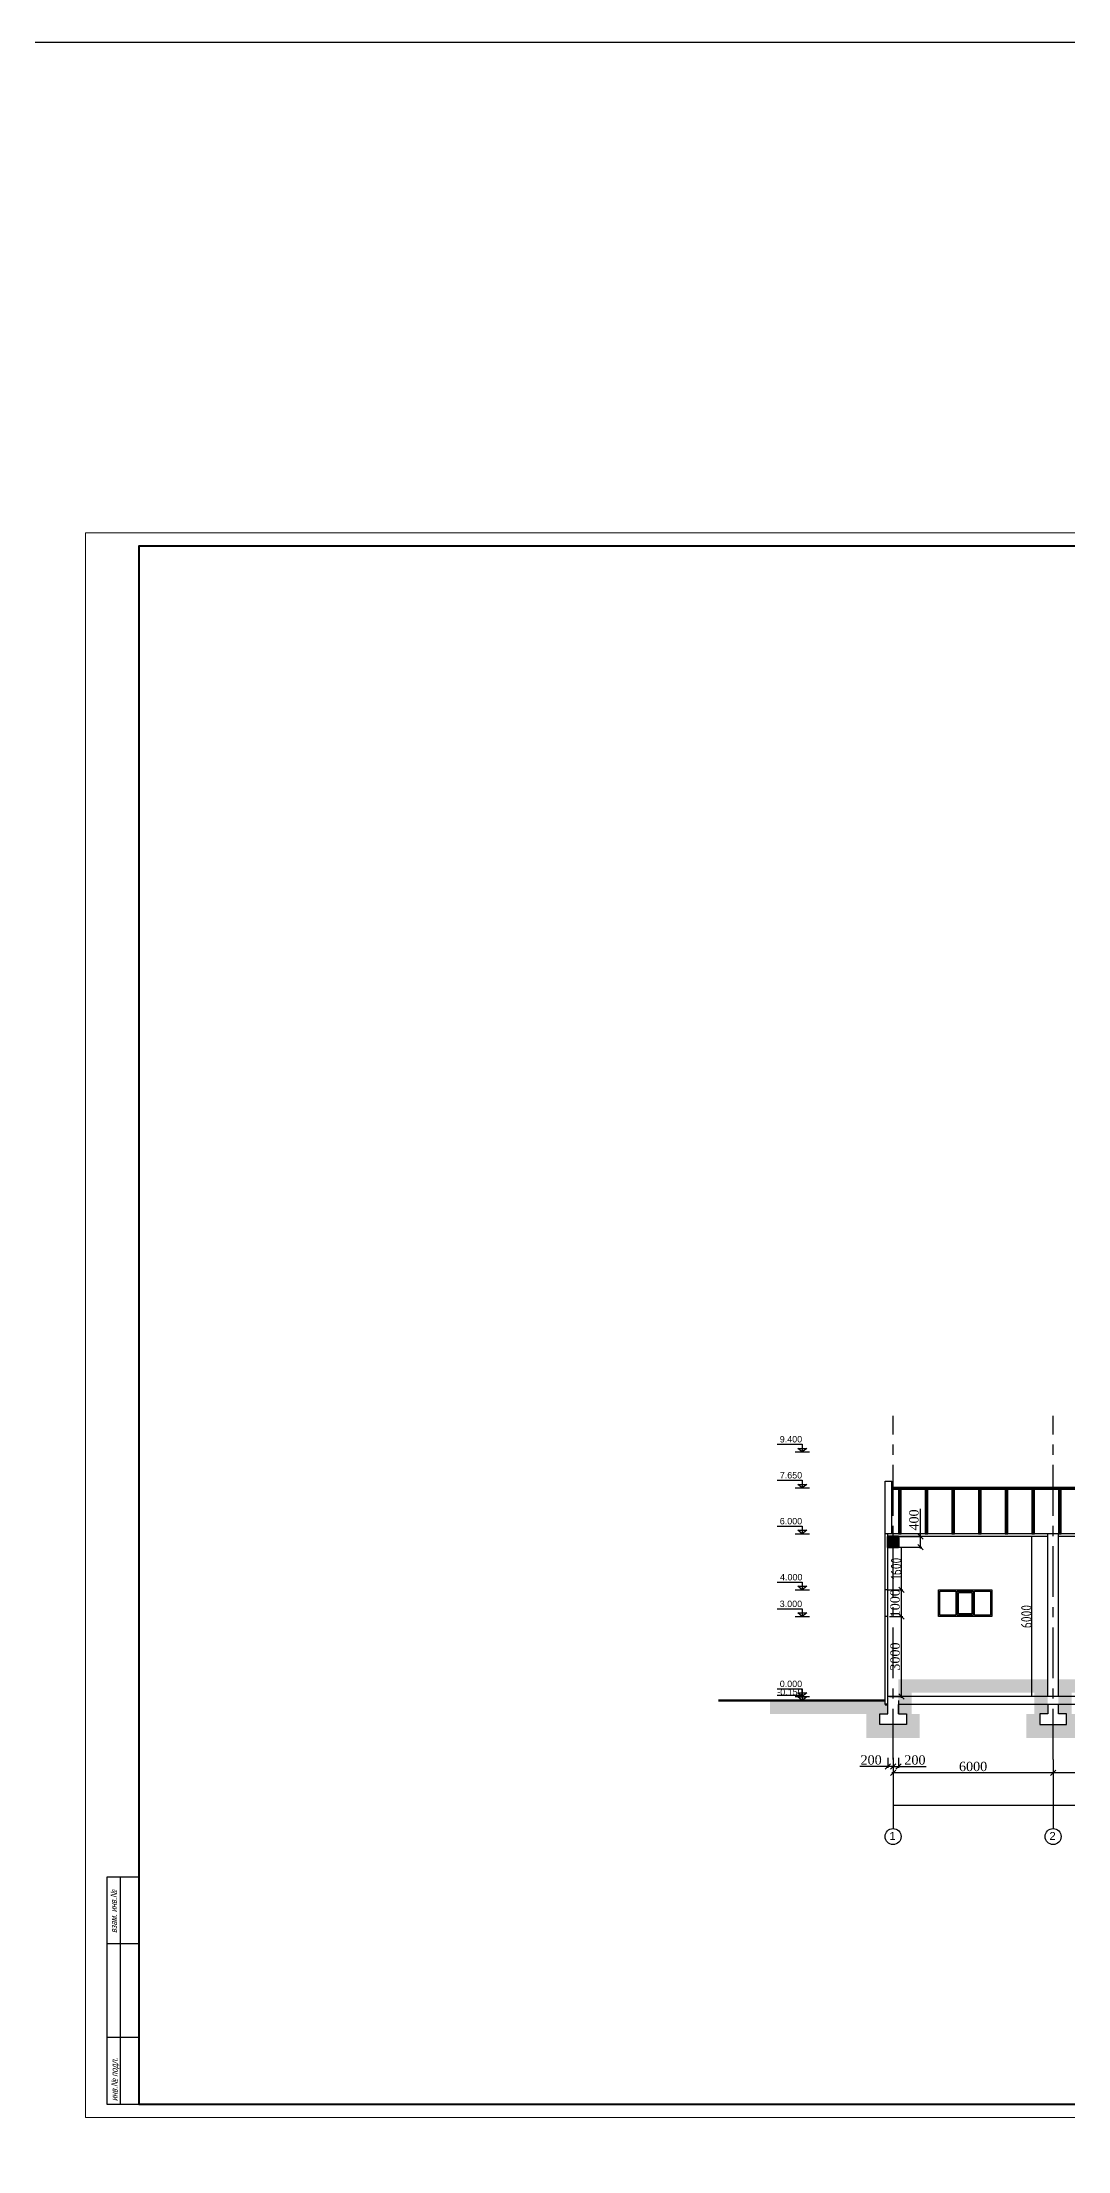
# Model space of a CAD drawing. Header units: millimetres. Extents: x 72928 to 1386960, y 320086 to 445536.
# Drawn here: x 300973 to 339411, y 366483 to 445536 of the extents above; entities that cross this region are included whole.
import ezdxf

# ---------------------------------------------------------------- set-up
doc = ezdxf.new("R2010")
doc.units = ezdxf.units.MM
doc.linetypes.add('CENTERX2', pattern=[101.6, 63.5, -12.7, 12.7, -12.7])
doc.layers.get('Defpoints').update_dxf_attribs({"color": 140})
doc.layers.add('ђЂЊЉЂ', color=7, linetype='Continuous')
doc.styles.add('Arch-Dim', font='romans.shx', dxfattribs={"width": 0.75})
doc.styles.add('ira', font='arial.ttf', dxfattribs={"height": 3})
doc.styles.add('J~stule', font='dutch.ttf')
doc.dimstyles.new('Annotative-UK', dxfattribs={"dimscale": 0, "dimtxt": 2.5, "dimasz": 1.5, "dimexe": 1.5, "dimexo": 1.5, "dimgap": 0.8, "dimtad": 1, "dimdec": 0, "dimdsep": 46, "dimtxsty": 'Arch-Dim', "dimblk": 'ARCHTICK', "dimcen": 2.5, "dimadec": 1, "dimazin": 2, "dimtfac": 1, "dimtdec": 0, "dimtix": 1, "dimtmove": 2, "dimatfit": 3, "dimfxl": 1, "dimtolj": 1, "dimtzin": 0, "dimarcsym": 0})
doc.dimstyles.new('J~style', dxfattribs={"dimscale": 100, "dimtxt": 3.5, "dimasz": 2, "dimexe": 0.55, "dimexo": 0.725, "dimtad": 1, "dimdec": 0, "dimdsep": 46, "dimtxsty": 'J~stule', "dimblk": 'OBLIQUE', "dimcen": 2, "dimdle": 0.5, "dimadec": 0, "dimazin": 0, "dimtfac": 1, "dimtdec": 0, "dimtmove": 0, "dimatfit": 3, "dimfxl": 1, "dimarcsym": 0})

# ---------------------------------------------------------------- blocks, each defined once
blk = doc.blocks.new('_Oblique')
at = {"color": 0, "linetype": 'ByBlock', "lineweight": -2}
blk.add_line((-0.5, -0.5), (0.5, 0.5), dxfattribs=at)
blk = doc.blocks.new('*D36')
at = {"color": 0, "lineweight": -2, "transparency": 16777216}
for p, q in [((332734, 386512), (333234, 386512)), ((333179, 383462), (333179, 386562)), ((332734, 383512), (333234, 383512))]:
    blk.add_line(p, q, dxfattribs=at)
at = {"layer": 'Defpoints', "color": 0, "transparency": 16777216}
for p in [(332661, 386512), (333179, 386512), (332661, 383512)]:
    blk.add_point(p, dxfattribs=at)
at = {"color": 0, "lineweight": -2, "transparency": 16777216, "xscale": 200, "yscale": 200, "zscale": 200}
for p, rotation in [((333179, 386512), 90), ((333179, 383512), 270)]:
    blk.add_blockref('_Oblique', p, dxfattribs=dict(at, rotation=rotation))
at = {"color": 0, "transparency": 16777216, "insert": (332938, 385012), "char_height": 350, "attachment_point": 5, "rotation": 90, "style": 'J~stule'}
blk.add_mtext('3000', dxfattribs=at)
blk = doc.blocks.new('*D37')
at = {"color": 0, "lineweight": -2, "transparency": 16777216}
for p, q in [((332734, 387512), (333234, 387512)), ((333179, 386462), (333179, 387562)), ((332734, 386512), (333234, 386512))]:
    blk.add_line(p, q, dxfattribs=at)
at = {"layer": 'Defpoints', "color": 0, "transparency": 16777216}
for p in [(332661, 387512), (333179, 387512), (332661, 386512)]:
    blk.add_point(p, dxfattribs=at)
at = {"color": 0, "lineweight": -2, "transparency": 16777216, "xscale": 200, "yscale": 200, "zscale": 200}
for p, rotation in [((333179, 387512), 90), ((333179, 386512), 270)]:
    blk.add_blockref('_Oblique', p, dxfattribs=dict(at, rotation=rotation))
at = {"color": 0, "transparency": 16777216, "insert": (332936, 387012), "char_height": 350, "attachment_point": 5, "rotation": 90, "style": 'J~stule'}
blk.add_mtext('1000', dxfattribs=at)
blk = doc.blocks.new('*D48')
at = {"color": 0, "lineweight": -2, "transparency": 16777216}
for p, q in [((338861, 381077), (338861, 380595)), ((344861, 381077), (344861, 380595)), ((344911, 380650), (338811, 380650))]:
    blk.add_line(p, q, dxfattribs=at)
at = {"layer": 'Defpoints', "color": 0, "transparency": 16777216}
for p in [(338861, 381150), (344861, 381150), (338861, 380650)]:
    blk.add_point(p, dxfattribs=at)
at = {"color": 0, "lineweight": -2, "transparency": 16777216, "xscale": 200, "yscale": 200, "zscale": 200, "rotation": 180}
blk.add_blockref('_Oblique', (338861, 380650), dxfattribs=at)
at = {"color": 0, "lineweight": -2, "transparency": 16777216, "xscale": 200, "yscale": 200, "zscale": 200}
blk.add_blockref('_Oblique', (344861, 380650), dxfattribs=at)
at = {"color": 0, "transparency": 16777216, "insert": (341861, 380891), "char_height": 350, "attachment_point": 5, "style": 'J~stule'}
blk.add_mtext('6000', dxfattribs=at)
blk = doc.blocks.new('*D49')
at = {"color": 0, "lineweight": -2, "transparency": 16777216}
for p, q in [((332861, 381077), (332861, 380595)), ((338861, 381077), (338861, 380595)), ((338911, 380650), (332811, 380650))]:
    blk.add_line(p, q, dxfattribs=at)
at = {"layer": 'Defpoints', "color": 0, "transparency": 16777216}
for p in [(332861, 381150), (338861, 381150), (332861, 380650)]:
    blk.add_point(p, dxfattribs=at)
at = {"color": 0, "lineweight": -2, "transparency": 16777216, "xscale": 200, "yscale": 200, "zscale": 200, "rotation": 180}
blk.add_blockref('_Oblique', (332861, 380650), dxfattribs=at)
at = {"color": 0, "lineweight": -2, "transparency": 16777216, "xscale": 200, "yscale": 200, "zscale": 200}
blk.add_blockref('_Oblique', (338861, 380650), dxfattribs=at)
at = {"color": 0, "transparency": 16777216, "insert": (335861, 380891), "char_height": 350, "attachment_point": 5, "style": 'J~stule'}
blk.add_mtext('6000', dxfattribs=at)
blk = doc.blocks.new('*D50')
at = {"color": 0, "lineweight": -2, "transparency": 16777216}
for p, q in [((332661, 381211), (332661, 380839)), ((332861, 381211), (332861, 380839)), ((332661, 380894), (331620, 380894)), ((332911, 380894), (332661, 380894))]:
    blk.add_line(p, q, dxfattribs=at)
at = {"layer": 'Defpoints', "color": 0, "transparency": 16777216}
for p in [(332661, 381283), (332861, 381283), (332661, 380894)]:
    blk.add_point(p, dxfattribs=at)
at = {"color": 0, "lineweight": -2, "transparency": 16777216, "xscale": 200, "yscale": 200, "zscale": 200, "rotation": 180}
blk.add_blockref('_Oblique', (332661, 380894), dxfattribs=at)
at = {"color": 0, "lineweight": -2, "transparency": 16777216, "xscale": 200, "yscale": 200, "zscale": 200}
blk.add_blockref('_Oblique', (332861, 380894), dxfattribs=at)
at = {"color": 0, "transparency": 16777216, "insert": (332040, 381135), "char_height": 350, "attachment_point": 5, "style": 'J~stule'}
blk.add_mtext('200', dxfattribs=at)
blk = doc.blocks.new('*D51')
at = {"color": 0, "lineweight": -2, "transparency": 16777216}
for p, q in [((332861, 381211), (332861, 380839)), ((333061, 381211), (333061, 380839)), ((332811, 380894), (333061, 380894)), ((333061, 380894), (334103, 380894))]:
    blk.add_line(p, q, dxfattribs=at)
at = {"layer": 'Defpoints', "color": 0, "transparency": 16777216}
for p in [(332861, 381283), (333061, 381283), (333061, 380894)]:
    blk.add_point(p, dxfattribs=at)
at = {"color": 0, "lineweight": -2, "transparency": 16777216, "xscale": 200, "yscale": 200, "zscale": 200, "rotation": 180}
blk.add_blockref('_Oblique', (332861, 380894), dxfattribs=at)
at = {"color": 0, "lineweight": -2, "transparency": 16777216, "xscale": 200, "yscale": 200, "zscale": 200}
blk.add_blockref('_Oblique', (333061, 380894), dxfattribs=at)
at = {"color": 0, "transparency": 16777216, "insert": (333682, 381135), "char_height": 350, "attachment_point": 5, "style": 'J~stule'}
blk.add_mtext('200', dxfattribs=at)
blk = doc.blocks.new('*D52')
at = {"color": 0, "lineweight": -2, "transparency": 16777216}
for p, q in [((333884, 389512), (333884, 390556)), ((333134, 389512), (333939, 389512)), ((333134, 389112), (333939, 389112)), ((333884, 389062), (333884, 389512))]:
    blk.add_line(p, q, dxfattribs=at)
at = {"layer": 'Defpoints', "color": 0, "transparency": 16777216}
for p in [(333061, 389512), (333061, 389112), (333884, 389512)]:
    blk.add_point(p, dxfattribs=at)
at = {"color": 0, "lineweight": -2, "transparency": 16777216, "xscale": 200, "yscale": 200, "zscale": 200}
for p, rotation in [((333884, 389512), 90), ((333884, 389112), 270)]:
    blk.add_blockref('_Oblique', p, dxfattribs=dict(at, rotation=rotation))
at = {"color": 0, "transparency": 16777216, "insert": (333643, 390134), "char_height": 350, "attachment_point": 5, "rotation": 90, "style": 'J~stule'}
blk.add_mtext('400', dxfattribs=at)
blk = doc.blocks.new('_ArchTick')
at = {"color": 0, "linetype": 'ByBlock', "const_width": 0.15}
blk.add_lwpolyline([(-0.5, -0.5), (0.5, 0.5)], dxfattribs=at)
blk = doc.blocks.new('*D211')
at = {"color": 0, "lineweight": -2, "transparency": 16777216}
for p, q in [((332861, 380648), (332861, 379445)), ((380861, 380648), (380861, 379445)), ((332861, 379446), (380861, 379446))]:
    blk.add_line(p, q, dxfattribs=at)
at = {"layer": 'Defpoints', "color": 0, "transparency": 16777216}
for p in [(332861, 380650), (380861, 380650), (380861, 379446)]:
    blk.add_point(p, dxfattribs=at)
at = {"color": 0, "lineweight": -2, "transparency": 16777216, "xscale": 1.5, "yscale": 1.5, "zscale": 1.5, "rotation": 180}
blk.add_blockref('_ArchTick', (332861, 379446), dxfattribs=at)
at = {"color": 0, "lineweight": -2, "transparency": 16777216, "xscale": 1.5, "yscale": 1.5, "zscale": 1.5}
blk.add_blockref('_ArchTick', (380861, 379446), dxfattribs=at)
at = {"color": 0, "transparency": 16777216, "insert": (356861, 379647), "char_height": 400, "attachment_point": 5, "style": 'Arch-Dim'}
blk.add_mtext('\\A1;48000', dxfattribs=at)
blk = doc.blocks.new('*D208')
at = {"color": 0, "lineweight": -2, "transparency": 16777216}
for p, q in [((338660, 389512), (338060, 389512)), ((338061, 383512), (338061, 389512)), ((338660, 383512), (338060, 383512))]:
    blk.add_line(p, q, dxfattribs=at)
at = {"layer": 'Defpoints', "color": 0, "transparency": 16777216}
for p in [(338061, 389512), (338661, 389512), (338661, 383512)]:
    blk.add_point(p, dxfattribs=at)
at = {"color": 0, "lineweight": -2, "transparency": 16777216, "xscale": 1.5, "yscale": 1.5, "zscale": 1.5}
for p, rotation in [((338061, 389512), 90), ((338061, 383512), 270)]:
    blk.add_blockref('_ArchTick', p, dxfattribs=dict(at, rotation=rotation))
at = {"color": 0, "transparency": 16777216, "insert": (337860, 386512), "char_height": 400, "attachment_point": 5, "rotation": 90, "style": 'Arch-Dim'}
blk.add_mtext('\\A1;6000', dxfattribs=at)
blk = doc.blocks.new('*D210')
at = {"color": 0, "lineweight": -2, "transparency": 16777216}
for p, q in [((332663, 389112), (333180, 389112)), ((333179, 387512), (333179, 389112)), ((332663, 387512), (333180, 387512))]:
    blk.add_line(p, q, dxfattribs=at)
at = {"layer": 'Defpoints', "color": 0, "transparency": 16777216}
for p in [(332661, 389112), (333179, 389112), (332661, 387512)]:
    blk.add_point(p, dxfattribs=at)
at = {"color": 0, "lineweight": -2, "transparency": 16777216, "xscale": 1.5, "yscale": 1.5, "zscale": 1.5}
for p, rotation in [((333179, 389112), 90), ((333179, 387512), 270)]:
    blk.add_blockref('_ArchTick', p, dxfattribs=dict(at, rotation=rotation))
at = {"color": 0, "transparency": 16777216, "insert": (332978, 388312), "char_height": 400, "attachment_point": 5, "rotation": 90, "style": 'Arch-Dim'}
blk.add_mtext('\\A1;1600', dxfattribs=at)

msp = doc.modelspace()

# ---------------------------------------------------------------- hatches: boundary and pattern name
at = {"lineweight": 50}
msp.add_hatch(color=256, dxfattribs=at).paths.add_polyline_path([(332661.2, 389112.1), (332661.2, 389512.1), (333061.2, 389512.1), (333061.2, 389112.1)])
h = msp.add_hatch()
h.set_pattern_fill('AR-HBONE', color=256, scale=2, style=0)
h.set_pattern_definition([(45, (-628721838686.83, -821760326564.9), (0, 287.368195874213), [609.6, -203.2]), (135, (-628721838543.15, -821760326421.2), (3e-14, 287.368195874213), [609.6, -203.2])])
h.paths.add_polyline_path([(384956.2, 383362.1), (381161.2, 383362.1), (381161.2, 383212.1), (381061.2, 383212.1), (381061.2, 382862.1), (381361.2, 382862.1), (381361.2, 382462.1), (380861.2, 382462.1), (380861.2, 381962.1), (381861.2, 381962.1), (381861.2, 382862.1), (384956.2, 382862.1)])
h.paths.add_polyline_path([(380861.2, 382462.1), (380361.2, 382462.1), (380361.2, 382862.1), (380661.2, 382862.1), (380661.2, 384162.1), (375061.2, 384162.1), (375061.2, 382862.1), (375361.2, 382862.1), (375361.2, 382462.1), (374861.2, 382462.1), (374861.2, 381962.1), (375861.2, 381962.1), (375861.2, 382862.1), (375561.2, 382862.1), (375561.2, 383662.1), (380161.2, 383662.1), (380161.2, 382862.1), (379861.2, 382862.1), (379861.2, 381962.1), (380861.2, 381962.1)])
h.paths.add_polyline_path([(374861.2, 382462.1), (374361.2, 382462.1), (374361.2, 382862.1), (374661.2, 382862.1), (374661.2, 384162.1), (369061.2, 384162.1), (369061.2, 382862.1), (369361.2, 382862.1), (369361.2, 382462.1), (368861.2, 382462.1), (368861.2, 381962.1), (369861.2, 381962.1), (369861.2, 382862.1), (369561.2, 382862.1), (369561.2, 383662.1), (374161.2, 383662.1), (374161.2, 382862.1), (373861.2, 382862.1), (373861.2, 381962.1), (374861.2, 381962.1)])
h.paths.add_polyline_path([(368661.2, 384162.1), (363061.2, 384162.1), (363061.2, 382862.1), (363361.2, 382862.1), (363361.2, 382462.1), (362861.2, 382462.1), (362861.2, 381962.1), (363861.2, 381962.1), (363861.2, 382862.1), (363561.2, 382862.1), (363561.2, 383662.1), (368161.2, 383662.1), (368161.2, 382862.1), (367861.2, 382862.1), (367861.2, 381962.1), (368861.2, 381962.1), (368861.2, 382462.1), (368361.2, 382462.1), (368361.2, 382862.1), (368661.2, 382862.1)])
h.paths.add_polyline_path([(362661.2, 384162.1), (357061.2, 384162.1), (357061.2, 382862.1), (357361.2, 382862.1), (357361.2, 382462.1), (356861.2, 382462.1), (356861.2, 381962.1), (357861.2, 381962.1), (357861.2, 382862.1), (357561.2, 382862.1), (357561.2, 383662.1), (362161.2, 383662.1), (362161.2, 382862.1), (361861.2, 382862.1), (361861.2, 381962.1), (362861.2, 381962.1), (362861.2, 382462.1), (362361.2, 382462.1), (362361.2, 382862.1), (362661.2, 382862.1)])
h.paths.add_polyline_path([(356661.2, 384162.1), (351061.2, 384162.1), (351061.2, 382862.1), (351361.2, 382862.1), (351361.2, 382462.1), (350861.2, 382462.1), (350861.2, 381962.1), (351861.2, 381962.1), (351861.2, 382862.1), (351561.2, 382862.1), (351561.2, 383662.1), (356161.2, 383662.1), (356161.2, 382862.1), (355861.2, 382862.1), (355861.2, 381962.1), (356861.2, 381962.1), (356861.2, 382462.1), (356361.2, 382462.1), (356361.2, 382862.1), (356661.2, 382862.1)])
h.paths.add_polyline_path([(350661.2, 384162.1), (345061.2, 384162.1), (345061.2, 382862.1), (345361.2, 382862.1), (345361.2, 382462.1), (344861.2, 382462.1), (344861.2, 381962.1), (345861.2, 381962.1), (345861.2, 382862.1), (345561.2, 382862.1), (345561.2, 383662.1), (350161.2, 383662.1), (350161.2, 382862.1), (349861.2, 382862.1), (349861.2, 381962.1), (350861.2, 381962.1), (350861.2, 382462.1), (350361.2, 382462.1), (350361.2, 382862.1), (350661.2, 382862.1)])
h.paths.add_polyline_path([(344661.2, 384162.1), (339061.2, 384162.1), (339061.2, 382862.1), (339361.2, 382862.1), (339361.2, 382462.1), (338861.2, 382462.1), (338861.2, 381962.1), (339861.2, 381962.1), (339861.2, 382862.1), (339561.2, 382862.1), (339561.2, 383662.1), (344161.2, 383662.1), (344161.2, 382862.1), (343861.2, 382862.1), (343861.2, 381962.1), (344861.2, 381962.1), (344861.2, 382462.1), (344361.2, 382462.1), (344361.2, 382862.1), (344661.2, 382862.1)])
h.paths.add_polyline_path([(338661.2, 384162.1), (333061.2, 384162.1), (333061.2, 382862.1), (333361.2, 382862.1), (333361.2, 382462.1), (332861.2, 382462.1), (332861.2, 381962.1), (333861.2, 381962.1), (333861.2, 382862.1), (333561.2, 382862.1), (333561.2, 383662.1), (338161.2, 383662.1), (338161.2, 382862.1), (337861.2, 382862.1), (337861.2, 381962.1), (338861.2, 381962.1), (338861.2, 382462.1), (338361.2, 382462.1), (338361.2, 382862.1), (338661.2, 382862.1)])
h.paths.add_polyline_path([(332661.2, 383212.1), (332561.2, 383212.1), (332561.2, 383362.1), (328248.2, 383362.1), (328248.2, 382862.1), (331861.2, 382862.1), (331861.2, 381962.1), (332861.2, 381962.1), (332861.2, 382462.1), (332361.2, 382462.1), (332361.2, 382862.1), (332661.2, 382862.1)])

# ---------------------------------------------------------------- linework, layer by layer
at = {"color": 253, "linetype": 'CENTERX2', "ltscale": 30}
for p, q in [((332861.2, 381149.6), (332861.2, 394043.1)), ((338861.2, 381149.6), (338861.2, 394043.1))]:
    msp.add_line(p, q, dxfattribs=at)
at = {"lineweight": 30}
for p, q in [((329190.6, 392682.1), (329729.4, 392682.1)), ((329190.6, 391332.1), (329729.4, 391332.1)), ((332561.2, 391582.1), (332811.2, 391582.1)), ((332561.2, 387512.1), (332561.2, 391582.1)), ((332811.2, 389612.1), (332811.2, 391582.1)), ((332811.2, 391282.1), (380911.2, 391282.1)), ((329190.6, 389612.1), (329729.4, 389612.1)), ((381061.2, 389612.1), (332561.2, 389612.1)), ((332661.2, 387512.1), (332661.2, 389612.1)), ((329190.6, 387512.1), (329729.4, 387512.1)), ((332661.2, 387512.1), (332561.2, 387512.1)), ((329190.6, 386512.1), (329729.4, 386512.1)), ((332661.2, 386512.1), (332561.2, 386512.1)), ((332561.2, 383212.1), (332561.2, 386512.1)), ((332661.2, 382862.1), (332661.2, 386512.1)), ((329190.6, 383512.1), (329729.4, 383512.1)), ((381061.2, 383512.1), (332661.2, 383512.1)), ((329190.6, 383362.1), (329729.4, 383362.1)), ((332361.2, 382462.1), (332361.2, 382862.1)), ((332361.2, 382862.1), (332661.2, 382862.1)), ((332661.2, 382862.1), (332661.2, 383362.1)), ((333061.2, 383362.1), (333061.2, 382862.1)), ((333061.2, 382862.1), (333061.2, 383212.1)), ((380661.2, 383212.1), (333061.2, 383212.1)), ((333061.2, 382862.1), (333361.2, 382862.1)), ((333361.2, 382862.1), (333361.2, 382462.1)), ((338661.2, 382862.1), (338361.2, 382862.1)), ((338361.2, 382862.1), (338361.2, 382462.1)), ((338661.2, 383212.1), (338661.2, 382862.1)), ((339061.2, 382862.1), (339061.2, 383212.1)), ((339361.2, 382862.1), (339061.2, 382862.1)), ((339361.2, 382462.1), (339361.2, 382862.1)), ((333361.2, 382462.1), (332361.2, 382462.1)), ((338361.2, 382462.1), (339361.2, 382462.1)), ((303395.2, 376737.1), (303395.2, 368237.1)), ((304595.2, 376737.1), (303395.2, 376737.1)), ((303895.2, 376737.1), (303895.2, 368237.1)), ((304595.2, 374237.1), (303395.2, 374237.1)), ((303895.2, 370737.1), (303395.2, 370737.1)), ((304595.2, 370737.1), (303895.2, 370737.1)), ((303395.2, 368237.1), (304595.2, 368237.1))]:
    msp.add_line(p, q, dxfattribs=at)
at = {"lineweight": 50}
for p, q in [((332811.2, 391332.1), (380911.2, 391332.1)), ((326324.5, 383362.1), (332561.2, 383362.1)), ((332561.2, 383212.1), (332661.2, 383212.1))]:
    msp.add_line(p, q, dxfattribs=at)
for p, q in [((338661.2, 389512.1), (333061.2, 389512.1)), ((338661.2, 383512.1), (338661.2, 389612.1)), ((339061.2, 383512.1), (339061.2, 389612.1)), ((344661.2, 389512.1), (339061.2, 389512.1)), ((332561.2, 386512.1), (332561.2, 387512.1)), ((332661.2, 386512.1), (332661.2, 387512.1)), ((332861.2, 381149.6), (332861.2, 378563.6)), ((338861.2, 381149.6), (338861.2, 378563.6))]:
    msp.add_line(p, q)
at = {"color": 1}
msp.add_lwpolyline([(72928.2, 445536.1), (621892.2, 445536.1), (621892.2, 320086.1), (72928.2, 320086.1)], close=True, dxfattribs=at)
at = {"lineweight": 20}
msp.add_lwpolyline([(302595.2, 367737.1), (406695.2, 367737.1), (406695.2, 427137.1), (302595.2, 427137.1)], close=True, dxfattribs=at)
at = {"lineweight": 40}
msp.add_lwpolyline([(304595.2, 368237.1), (406195.2, 368237.1), (406195.2, 426637.1), (304595.2, 426637.1)], close=True, dxfattribs=at)
at = {"ltscale": 6}
for points in [[(328521.8, 392973.9), (329460, 392973.9), (329460, 392682.1)], [(329460, 392682.1), (329299, 392818.5), (329458.4, 392818.5), (329631.7, 392818.5), (329460, 392682.1)], [(328521.8, 391623.9), (329460, 391623.9), (329460, 391332.1)], [(329460, 391332.1), (329299, 391468.5), (329458.4, 391468.5), (329631.7, 391468.5), (329460, 391332.1)], [(328521.8, 389903.9), (329460, 389903.9), (329460, 389612.1)], [(329460, 389612.1), (329299, 389748.5), (329458.4, 389748.5), (329631.7, 389748.5), (329460, 389612.1)], [(328521.8, 387803.9), (329460, 387803.9), (329460, 387512.1)], [(329460, 387512.1), (329299, 387648.5), (329458.4, 387648.5), (329631.7, 387648.5), (329460, 387512.1)], [(328521.8, 386803.9), (329460, 386803.9), (329460, 386512.1)], [(329460, 386512.1), (329299, 386648.5), (329458.4, 386648.5), (329631.7, 386648.5), (329460, 386512.1)], [(328521.8, 383803.9), (329460, 383803.9), (329460, 383512.1)], [(328521.8, 383563.8), (329460, 383563.8), (329460, 383362.1)], [(329460, 383512.1), (329299, 383648.5), (329458.4, 383648.5), (329631.7, 383648.5), (329460, 383512.1)], [(329460, 383362.1), (329299, 383498.5), (329458.4, 383498.5), (329631.7, 383498.5), (329460, 383362.1)]]:
    msp.add_lwpolyline(points, dxfattribs=at)
for points in [[(333061.2, 391282.1), (333061.2, 389612.1), (333161.2, 389612.1), (333161.2, 391282.1)], [(334061.2, 391282.1), (334061.2, 389612.1), (334161.2, 389612.1), (334161.2, 391282.1)], [(335061.2, 391282.1), (335061.2, 389612.1), (335161.2, 389612.1), (335161.2, 391282.1)], [(336061.2, 391282.1), (336061.2, 389612.1), (336161.2, 389612.1), (336161.2, 391282.1)], [(337061.2, 391282.1), (337061.2, 389612.1), (337161.2, 389612.1), (337161.2, 391282.1)], [(338061.2, 391282.1), (338061.2, 389612.1), (338161.2, 389612.1), (338161.2, 391282.1)], [(339061.2, 391282.1), (339061.2, 389612.1), (339161.2, 389612.1), (339161.2, 391282.1)], [(334561.2, 387512.1), (336561.2, 387512.1), (336561.2, 386512.1), (334561.2, 386512.1)], [(334611.2, 387462.1), (335211.2, 387462.1), (335211.2, 386562.1), (334611.2, 386562.1)], [(335261.2, 387462.1), (335861.2, 387462.1), (335861.2, 386562.1), (335261.2, 386562.1)], [(335311.2, 387412.1), (335811.2, 387412.1), (335811.2, 386612.1), (335311.2, 386612.1)], [(335911.2, 387462.1), (336511.2, 387462.1), (336511.2, 386562.1), (335911.2, 386562.1)]]:
    msp.add_lwpolyline(points, close=True)
at = {"lineweight": 30}
for points in [[(333111.2, 391232.1), (333111.2, 391282.1), (333061.2, 391282.1)], [(333111.2, 391232.1), (333111.2, 391282.1), (333161.2, 391282.1)], [(334111.2, 391232.1), (334111.2, 391282.1), (334061.2, 391282.1)], [(334111.2, 391232.1), (334111.2, 391282.1), (334161.2, 391282.1)], [(335111.2, 391232.1), (335111.2, 391282.1), (335061.2, 391282.1)], [(335111.2, 391232.1), (335111.2, 391282.1), (335161.2, 391282.1)], [(336111.2, 391232.1), (336111.2, 391282.1), (336061.2, 391282.1)], [(336111.2, 391232.1), (336111.2, 391282.1), (336161.2, 391282.1)], [(337111.2, 391232.1), (337111.2, 391282.1), (337061.2, 391282.1)], [(337111.2, 391232.1), (337111.2, 391282.1), (337161.2, 391282.1)], [(338111.2, 391232.1), (338111.2, 391282.1), (338061.2, 391282.1)], [(338111.2, 391232.1), (338111.2, 391282.1), (338161.2, 391282.1)], [(339111.2, 391232.1), (339111.2, 391282.1), (339061.2, 391282.1)], [(339111.2, 391232.1), (339111.2, 391282.1), (339161.2, 391282.1)], [(333111.2, 389662.1), (333111.2, 389612.1), (333061.2, 389612.1)], [(333111.2, 389662.1), (333111.2, 389612.1), (333161.2, 389612.1)], [(334111.2, 389662.1), (334111.2, 389612.1), (334061.2, 389612.1)], [(334111.2, 389662.1), (334111.2, 389612.1), (334161.2, 389612.1)], [(335111.2, 389662.1), (335111.2, 389612.1), (335061.2, 389612.1)], [(335111.2, 389662.1), (335111.2, 389612.1), (335161.2, 389612.1)], [(336111.2, 389662.1), (336111.2, 389612.1), (336061.2, 389612.1)], [(336111.2, 389662.1), (336111.2, 389612.1), (336161.2, 389612.1)], [(337111.2, 389662.1), (337111.2, 389612.1), (337061.2, 389612.1)], [(337111.2, 389662.1), (337111.2, 389612.1), (337161.2, 389612.1)], [(338111.2, 389662.1), (338111.2, 389612.1), (338061.2, 389612.1)], [(338111.2, 389662.1), (338111.2, 389612.1), (338161.2, 389612.1)], [(339111.2, 389662.1), (339111.2, 389612.1), (339061.2, 389612.1)], [(339111.2, 389662.1), (339111.2, 389612.1), (339161.2, 389612.1)]]:
    msp.add_lwpolyline(points, dxfattribs=at)
for points in [[(333111.2, 391282.1), (333111.2, 389612.1)], [(334111.2, 391282.1), (334111.2, 389612.1)], [(335111.2, 391282.1), (335111.2, 389612.1)], [(336111.2, 391282.1), (336111.2, 389612.1)], [(337111.2, 391282.1), (337111.2, 389612.1)], [(338111.2, 391282.1), (338111.2, 389612.1)], [(339111.2, 391282.1), (339111.2, 389612.1)]]:
    msp.add_lwpolyline(points)
at = {"lineweight": 50}
msp.add_lwpolyline([(332661.2, 389512.1), (333061.2, 389512.1), (333061.2, 389112.1), (332661.2, 389112.1)], close=True, dxfattribs=at)
for centre in [(332861.2, 378263.6), (338861.2, 378263.6)]:
    msp.add_circle(centre, 300)

# ---------------------------------------------------------------- texts
at = {"lineweight": 20, "style": 'ira'}
for s, p in [('9.400', (328615.2, 393039.7)), ('7.650', (328616.5, 391689.7)), ('6.000', (328616.5, 389969.7)), ('4.000', (328624.9, 387869.7)), ('3.000', (328615, 386869.7)), ('-0.150', (328521.8, 383563.8)), ('0.000', (328615.2, 383869.7))]:
    msp.add_text(s, height=240, dxfattribs=at).set_placement(p)
at = {"layer": 'ђЂЊЉЂ', "color": 7, "style": 'ira'}
for s, p in [('1', (332724.8, 378137.7)), ('2', (338724.8, 378137.7))]:
    msp.add_text(s, height=300, dxfattribs=at).set_placement(p)
at = {"layer": 'ђЂЊЉЂ', "color": 7, "linetype": 'Continuous', "lineweight": 20, "style": 'ira', "oblique": 15, "width": 0.8}
for s, p in [('взам. инв.№', (303773.1, 374647.5)), ('инв.№ подл.', (303799.2, 368343.7))]:
    msp.add_text(s, height=240, rotation=90, dxfattribs=at).set_placement(p)

# ---------------------------------------------------------------- dimensions: what is measured, and where the dimension line sits
for base, p1, p2, angle, picture, middle in [((333884.2, 389512.1), (333061.2, 389112.1), (333061.2, 389512.1), 90, '*D52', (333643.1, 390134.1)), ((333178.7, 386512.1), (332661.2, 383512.1), (332661.2, 386512.1), 90, '*D36', (332937.7, 385012.1)), ((332661.2, 380893.9), (332861.2, 381283.3), (332661.2, 381283.3), 180, '*D50', (332040.4, 381135)), ((332861.2, 380649.6), (338861.2, 381149.6), (332861.2, 381149.6), 180, '*D49', (335861.2, 380890.6)), ((338861.2, 380649.6), (344861.2, 381149.6), (338861.2, 381149.6), 180, '*D48', (341861.2, 380890.6))]:
    dim = msp.add_linear_dim(base=base, p1=p1, p2=p2, angle=angle, dimstyle='J~style')
    dim.commit()
    dim.dimension.update_dxf_attribs({"geometry": picture, "text_midpoint": middle})
for base, p1, p2, picture, middle in [((333178.7, 389112.1), (332661.2, 387512.1), (332661.2, 389112.1), '*D210', (332977.9, 388312.1)), ((338061.2, 389512.1), (338661.2, 383512.1), (338661.2, 389512.1), '*D208', (337860.4, 386512.1))]:
    dim = msp.add_linear_dim(base=base, p1=p1, p2=p2, angle=90, dimstyle='Annotative-UK', override={"dimtxt": 400, "dimtoh": 1, "dimzin": 3})
    dim.commit()
    dim.dimension.update_dxf_attribs({"geometry": picture, "text_midpoint": middle})
dim = msp.add_linear_dim(base=(333178.7, 387512.1), p1=(332661.2, 386512.1), p2=(332661.2, 387512.1), angle=90, dimstyle='J~style')
dim.commit()
dim.dimension.update_dxf_attribs({"geometry": '*D37', "text_midpoint": (333178.7, 387012.1), "dimtype": 160})
dim = msp.add_linear_dim(base=(333061.2, 380893.9), p1=(332861.2, 381283.3), p2=(333061.2, 381283.3), dimstyle='J~style')
dim.commit()
dim.dimension.update_dxf_attribs({"geometry": '*D51', "text_midpoint": (333681.9, 381135)})
dim = msp.add_linear_dim(base=(380861.2, 379446.1), p1=(332861.2, 380649.6), p2=(380861.2, 380649.6), dimstyle='Annotative-UK', override={"dimtxt": 400, "dimtoh": 1, "dimzin": 3})
dim.commit()
dim.dimension.update_dxf_attribs({"geometry": '*D211', "text_midpoint": (356861.2, 379646.9)})

doc.saveas('drawing.dxf')
